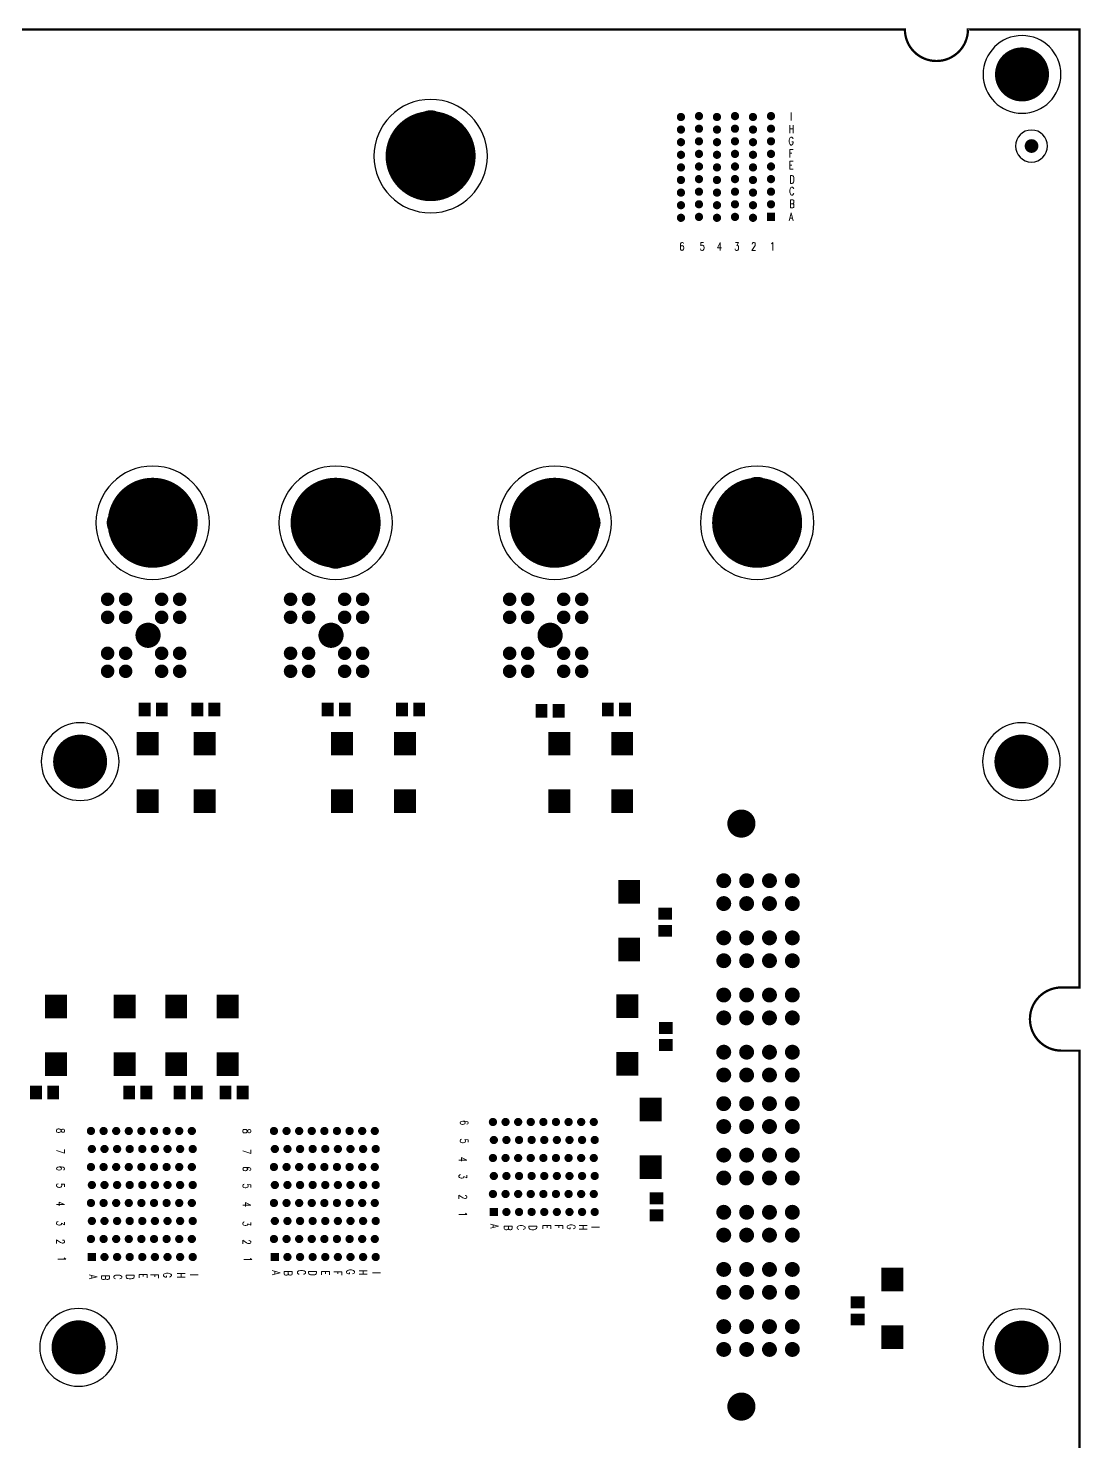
# Model space of a CAD drawing. Extents: x 0 to 432, y 0 to 280.
# Drawn here: x 315 to 431.9, y 122.5 to 279.5 of the extents above; entities that cross this region are included whole.
import ezdxf

# ---------------------------------------------------------------- set-up
doc = ezdxf.new("R2010")
doc.units = 0
doc.header["$MEASUREMENT"] = 0
doc.linetypes.add('KEEPOUT_00011000$0', pattern=[2, 1, 1])
doc.linetypes.add('KEEPOUT_00011110$0', pattern=[2, 1, 1])
doc.layers.get('0').update_dxf_attribs({"linetype": 'CONTINUOUS'})
for name, color, linetype in [('BOARD_OUTLINE_00', 3, 'CONTINUOUS'), ('DRIL_PLTE_THRU_07', 176, 'CONTINUOUS'), ('DRIL_SYMBOL', 3, 'CONTINUOUS'), ('KEEPOUT_-1', 3, 'CONTINUOUS'), ('KEEPOUT_00', 6, 'CONTINUOUS'), ('KEEPOUT_07', 6, 'CONTINUOUS'), ('PADS_INNER', 5, 'CONTINUOUS'), ('PADS_TOP', 1, 'CONTINUOUS'), ('PART_TOP_TEXT_26', 112, 'CONTINUOUS')]:
    doc.layers.add(name, color=color, linetype=linetype)
doc.styles.add('W0$127', font='simplex', dxfattribs={"width": 0.75})

# ---------------------------------------------------------------- blocks, each defined once
blk = doc.blocks.new('BOARD_1')
at = {"layer": 'BOARD_OUTLINE_00', "const_width": 0.254}
blk.add_lwpolyline([(0, 0), (431.8, 0), (431.8, 55.96999), (429.8, 55.96999, -1), (429.8, 62.96999), (431.8, 62.96999), (431.8, 165.94328), (429.79848, 165.94328, -1), (429.79848, 172.96638), (431.8, 172.96638), (431.8, 279.4), (419.4, 279.4), (419.40226, 279.39, -1), (412.4, 279.39), (412.4, 279.4), (297.399964, 279.4, -1), (290.399978, 279.4), (139.400026, 279.4, -1)], format="xyb", dxfattribs=at)
blk = doc.blocks.new('PART_BODY_TOP_1039')
at = {"layer": 'KEEPOUT_-1', "linetype": 'KEEPOUT_00011000$0'}
blk.add_lwpolyline([(-6.3, 0, 1), (6.3, 0, 1)], format="xyb", close=True, dxfattribs=at)
at = {"layer": 'KEEPOUT_07', "linetype": 'KEEPOUT_00011000$0'}
blk.add_lwpolyline([(-6.3, 0, 1), (6.3, 0, 1)], format="xyb", close=True, dxfattribs=at)
blk = doc.blocks.new('DRIL_SYMBOL_5$15')
at = {"layer": 'DRIL_SYMBOL', "const_width": 0.0508}
for points in [[(-0.254, 0), (0.254, 0)], [(0, -0.254), (0, 0.254)]]:
    blk.add_lwpolyline(points, dxfattribs=at)
blk = doc.blocks.new('DRIL_HOLE_5$15')
at = {"const_width": 2.575}
blk.add_lwpolyline([(-1.2875, 0, 1), (1.2875, 0, 1)], format="xyb", close=True, dxfattribs=at)
blk.add_blockref('DRIL_SYMBOL_5$15', (0, 0))
blk = doc.blocks.new('PAD_0')
at = {"const_width": 5}
blk.add_lwpolyline([(0, -2.5, 1), (0, 2.5, 1)], format="xyb", close=True, dxfattribs=at)
blk = doc.blocks.new('STK_TOP_6')
at = {"layer": 'DRIL_PLTE_THRU_07'}
blk.add_blockref('DRIL_HOLE_5$15', (0, 0), dxfattribs=at)
at = {"layer": 'PADS_INNER'}
blk.add_blockref('PAD_0', (0, 0), dxfattribs=at)
at = {"layer": 'PADS_TOP'}
blk.add_blockref('PAD_0', (0, 0), dxfattribs=at)
blk = doc.blocks.new('DRIL_SYMBOL_2$55')
at = {"layer": 'DRIL_SYMBOL', "const_width": 0.0508}
for points in [[(-0.254, 0), (0.254, 0)], [(0, -0.254), (0, 0.254)]]:
    blk.add_lwpolyline(points, dxfattribs=at)
blk = doc.blocks.new('DRIL_HOLE_2$55')
at = {"const_width": 1.275}
blk.add_lwpolyline([(-0.6375, 0, 1), (0.6375, 0, 1)], format="xyb", close=True, dxfattribs=at)
blk.add_blockref('DRIL_SYMBOL_2$55', (0, 0))
blk = doc.blocks.new('PAD_1')
at = {"const_width": 1.75}
blk.add_lwpolyline([(0, -0.875, 1), (0, 0.875, 1)], format="xyb", close=True, dxfattribs=at)
blk = doc.blocks.new('STK_TOP_7')
at = {"layer": 'DRIL_PLTE_THRU_07'}
blk.add_blockref('DRIL_HOLE_2$55', (0, 0), dxfattribs=at)
at = {"layer": 'PADS_INNER'}
blk.add_blockref('PAD_1', (0, 0), dxfattribs=at)
at = {"layer": 'PADS_TOP'}
blk.add_blockref('PAD_1', (0, 0), dxfattribs=at)
blk = doc.blocks.new('SYM_TOP_5')
for name, p in [('PART_BODY_TOP_1039', (0, 0)), ('STK_TOP_6', (0, 0)), ('STK_TOP_7', (3.35, 0))]:
    blk.add_blockref(name, p)
blk = doc.blocks.new('PART_TOP_1')
blk.add_blockref('SYM_TOP_5', (0, 0))
blk = doc.blocks.new('PART_TOP_4')
blk.add_blockref('SYM_TOP_5', (0, 0))
blk = doc.blocks.new('PART_TOP_10')
blk.add_blockref('SYM_TOP_5', (0, 0))
blk = doc.blocks.new('PART_TOP_20')
blk.add_blockref('SYM_TOP_5', (0, 0))
blk = doc.blocks.new('PART_TOP_23')
blk.add_blockref('SYM_TOP_5', (0, 0))
blk = doc.blocks.new('PART_BODY_TOP_1040')
at = {"layer": 'PART_TOP_TEXT_26', "style": 'W0$127', "width": 0.75}
for s, p in [('I', (7.112, 5.1562)), ('G', (6.9088, 2.4384)), ('H', (6.9342, 3.7592)), ('F', (6.9596, 1.0668)), ('E', (6.9596, -0.254)), ('D', (7.0104, -1.8288)), ('C', (6.985, -3.1242)), ('B', (7.0104, -4.5466)), ('A', (6.9596, -5.9944)), ('6', (-5.207, -9.271)), ('5', (-2.9464, -9.271)), ('4', (-1.0414, -9.271)), ('3', (0.889, -9.271)), ('2', (2.7686, -9.271)), ('1', (4.8514, -9.271))]:
    blk.add_text(s, height=0.889, dxfattribs=at).set_placement(p)
blk = doc.blocks.new('DRIL_SYMBOL_0$5')
at = {"layer": 'DRIL_SYMBOL', "const_width": 0.0508}
for points in [[(-0.254, 0), (0.254, 0)], [(0, -0.254), (0, 0.254)]]:
    blk.add_lwpolyline(points, dxfattribs=at)
blk = doc.blocks.new('DRIL_HOLE_0$5')
at = {"const_width": 0.25}
blk.add_lwpolyline([(-0.125, 0, 1), (0.125, 0, 1)], format="xyb", close=True, dxfattribs=at)
blk.add_blockref('DRIL_SYMBOL_0$5', (0, 0))
blk = doc.blocks.new('PAD_2')
at = {"const_width": 0.4572}
blk.add_lwpolyline([(0, -0.2286, 1), (0, 0.2286, 1)], format="xyb", close=True, dxfattribs=at)
blk = doc.blocks.new('STK_TOP_8')
at = {"layer": 'DRIL_PLTE_THRU_07'}
blk.add_blockref('DRIL_HOLE_0$5', (0, 0), dxfattribs=at)
at = {"layer": 'PADS_INNER'}
blk.add_blockref('PAD_2', (0, 0), dxfattribs=at)
at = {"layer": 'PADS_TOP'}
blk.add_blockref('PAD_2', (0, 0), dxfattribs=at)
blk = doc.blocks.new('PAD_4')
at = {"const_width": 0.9144}
blk.add_lwpolyline([(-0.4572, 0), (0.4572, 0)], dxfattribs=at)
blk = doc.blocks.new('STK_TOP_9')
at = {"layer": 'DRIL_PLTE_THRU_07'}
blk.add_blockref('DRIL_HOLE_0$5', (0, 0), dxfattribs=at)
at = {"layer": 'PADS_INNER'}
blk.add_blockref('PAD_2', (0, 0), dxfattribs=at)
at = {"layer": 'PADS_TOP'}
blk.add_blockref('PAD_4', (0, 0), dxfattribs=at)
blk = doc.blocks.new('SYM_TOP_6')
for name, p in [('STK_TOP_8', (-5.0292, 5.55)), ('PART_BODY_TOP_1040', (0, 0)), ('STK_TOP_8', (-3.029204, 5.65)), ('STK_TOP_8', (-1.029208, 5.55)), ('STK_TOP_8', (0.970788, 5.65)), ('STK_TOP_8', (2.970784, 5.55)), ('STK_TOP_8', (4.97078, 5.65)), ('STK_TOP_8', (-5.0292, 4.15)), ('STK_TOP_8', (-5.0292, 2.75)), ('STK_TOP_8', (-3.029204, 4.25)), ('STK_TOP_8', (-3.029204, 2.85)), ('STK_TOP_8', (-1.029208, 4.15)), ('STK_TOP_8', (-1.029208, 2.75)), ('STK_TOP_8', (0.970788, 4.25)), ('STK_TOP_8', (0.970788, 2.85)), ('STK_TOP_8', (2.970784, 4.15)), ('STK_TOP_8', (2.970784, 2.75)), ('STK_TOP_8', (4.97078, 4.25)), ('STK_TOP_8', (4.97078, 2.85)), ('STK_TOP_8', (-5.0292, 1.35)), ('STK_TOP_8', (-3.029204, 1.45)), ('STK_TOP_8', (-1.029208, 1.35)), ('STK_TOP_8', (0.970788, 1.45)), ('STK_TOP_8', (2.970784, 1.35)), ('STK_TOP_8', (4.97078, 1.45)), ('STK_TOP_8', (-5.0292, -0.05)), ('STK_TOP_8', (-3.029204, 0.05)), ('STK_TOP_8', (-1.029208, -0.05)), ('STK_TOP_8', (0.970788, 0.05)), ('STK_TOP_8', (2.970784, -0.05)), ('STK_TOP_8', (4.97078, 0.05)), ('STK_TOP_8', (-5.0292, -1.45)), ('STK_TOP_8', (-3.029204, -1.35)), ('STK_TOP_8', (-1.029208, -1.45)), ('STK_TOP_8', (0.970788, -1.35)), ('STK_TOP_8', (2.970784, -1.45)), ('STK_TOP_8', (4.97078, -1.35)), ('STK_TOP_8', (-5.0292, -2.85)), ('STK_TOP_8', (-3.029204, -2.75)), ('STK_TOP_8', (-1.029208, -2.85)), ('STK_TOP_8', (0.970788, -2.75)), ('STK_TOP_8', (2.970784, -2.85)), ('STK_TOP_8', (4.97078, -2.75)), ('STK_TOP_8', (-5.0292, -4.25)), ('STK_TOP_8', (-3.029204, -4.15)), ('STK_TOP_8', (-1.029208, -4.25)), ('STK_TOP_8', (0.970788, -4.15)), ('STK_TOP_8', (2.970784, -4.25)), ('STK_TOP_8', (4.97078, -4.15)), ('STK_TOP_8', (-5.0292, -5.65)), ('STK_TOP_8', (-3.029204, -5.55)), ('STK_TOP_8', (-1.029208, -5.65)), ('STK_TOP_8', (0.970788, -5.55)), ('STK_TOP_8', (2.970784, -5.65)), ('STK_TOP_9', (4.97078, -5.55))]:
    blk.add_blockref(name, p)
blk = doc.blocks.new('PART_TOP_37')
blk.add_blockref('SYM_TOP_6', (0, 0))
blk = doc.blocks.new('PART_BODY_TOP_1042')
at = {"layer": 'PART_TOP_TEXT_26', "style": 'W0$127', "width": 0.75}
for s, p in [('H', (6.3754, 3.9116)), ('I', (6.5532, 5.3086)), ('G', (6.35, 2.5908)), ('F', (6.4008, 1.2192)), ('E', (6.4008, -0.1016)), ('D', (6.4516, -1.6764)), ('C', (6.4262, -2.9718)), ('B', (6.4516, -4.3942)), ('A', (6.3246, -5.9182)), ('6', (-5.207, -9.2964)), ('5', (-3.175, -9.2964)), ('4', (-1.143, -9.4234)), ('3', (0.762, -9.4234)), ('2', (3.048, -9.4234)), ('1', (4.953, -9.4234))]:
    blk.add_text(s, height=0.889, dxfattribs=at).set_placement(p)
blk = doc.blocks.new('STK_TOP_11')
at = {"layer": 'DRIL_PLTE_THRU_07'}
blk.add_blockref('DRIL_HOLE_0$5', (0, 0), dxfattribs=at)
at = {"layer": 'PADS_INNER'}
blk.add_blockref('PAD_4', (0, 0), dxfattribs=at)
at = {"layer": 'PADS_TOP'}
blk.add_blockref('PAD_4', (0, 0), dxfattribs=at)
blk = doc.blocks.new('SYM_TOP_8')
for name, p in [('STK_TOP_8', (-5, 5.55)), ('PART_BODY_TOP_1042', (0, 0)), ('STK_TOP_8', (-3, 5.65)), ('STK_TOP_8', (-1, 5.55)), ('STK_TOP_8', (1, 5.65)), ('STK_TOP_8', (3, 5.55)), ('STK_TOP_8', (5, 5.65)), ('STK_TOP_8', (-5, 4.15)), ('STK_TOP_8', (-5, 2.75)), ('STK_TOP_8', (-3, 4.25)), ('STK_TOP_8', (-3, 2.85)), ('STK_TOP_8', (-1, 4.15)), ('STK_TOP_8', (-1, 2.75)), ('STK_TOP_8', (1, 4.25)), ('STK_TOP_8', (1, 2.85)), ('STK_TOP_8', (3, 4.15)), ('STK_TOP_8', (3, 2.75)), ('STK_TOP_8', (5, 4.25)), ('STK_TOP_8', (5, 2.85)), ('STK_TOP_8', (-5, 1.35)), ('STK_TOP_8', (-3, 1.45)), ('STK_TOP_8', (-1, 1.35)), ('STK_TOP_8', (1, 1.45)), ('STK_TOP_8', (3, 1.35)), ('STK_TOP_8', (5, 1.45)), ('STK_TOP_8', (-5, -0.05)), ('STK_TOP_8', (-3, 0.05)), ('STK_TOP_8', (-1, -0.05)), ('STK_TOP_8', (1, 0.05)), ('STK_TOP_8', (3, -0.05)), ('STK_TOP_8', (5, 0.05)), ('STK_TOP_8', (-5, -1.45)), ('STK_TOP_8', (-3, -1.35)), ('STK_TOP_8', (-1, -1.45)), ('STK_TOP_8', (1, -1.35)), ('STK_TOP_8', (3, -1.45)), ('STK_TOP_8', (5, -1.35)), ('STK_TOP_8', (-5, -2.85)), ('STK_TOP_8', (-3, -2.75)), ('STK_TOP_8', (-1, -2.85)), ('STK_TOP_8', (1, -2.75)), ('STK_TOP_8', (3, -2.85)), ('STK_TOP_8', (5, -2.75)), ('STK_TOP_8', (-5, -4.25)), ('STK_TOP_8', (-3, -4.15)), ('STK_TOP_8', (-1, -4.25)), ('STK_TOP_8', (1, -4.15)), ('STK_TOP_8', (3, -4.25)), ('STK_TOP_8', (5, -4.15)), ('STK_TOP_8', (-5, -5.65)), ('STK_TOP_8', (-3, -5.55)), ('STK_TOP_8', (-1, -5.65)), ('STK_TOP_8', (1, -5.55)), ('STK_TOP_8', (3, -5.65)), ('STK_TOP_11', (5, -5.55))]:
    blk.add_blockref(name, p)
blk = doc.blocks.new('PART_TOP_39')
blk.add_blockref('SYM_TOP_8', (0, 0))
blk = doc.blocks.new('PART_BODY_TOP_1041')
at = {"layer": 'PART_TOP_TEXT_26', "style": 'W0$127', "width": 0.75}
for s, p in [('I', (8.636, 5.2832)), ('G', (8.3566, 2.413)), ('H', (8.4074, 3.81)), ('F', (8.5344, 0.9906)), ('E', (8.509, -0.381)), ('D', (8.4836, -1.8034)), ('C', (8.4074, -3.048)), ('B', (8.509, -4.5212)), ('A', (8.4836, -5.842)), ('8', (-7.2644, -9.1186)), ('7', (-4.9784, -9.1186)), ('6', (-3.0734, -9.1186)), ('5', (-1.1684, -9.1186)), ('4', (0.8636, -9.1186)), ('3', (3.0226, -9.1186)), ('2', (5.0546, -9.1186)), ('1', (6.9596, -8.9916))]:
    blk.add_text(s, height=0.889, dxfattribs=at).set_placement(p)
blk = doc.blocks.new('STK_TOP_10')
at = {"layer": 'DRIL_PLTE_THRU_07'}
blk.add_blockref('DRIL_HOLE_0$5', (0, 0), dxfattribs=at)
at = {"layer": 'PADS_INNER'}
blk.add_blockref('PAD_4', (0, 0), dxfattribs=at)
at = {"layer": 'PADS_TOP'}
blk.add_blockref('PAD_4', (0, 0), dxfattribs=at)
blk = doc.blocks.new('SYM_TOP_7')
for name, p in [('STK_TOP_8', (-7, 5.55)), ('PART_BODY_TOP_1041', (0, 0)), ('STK_TOP_8', (-5, 5.65)), ('STK_TOP_8', (-3, 5.55)), ('STK_TOP_8', (-1, 5.65)), ('STK_TOP_8', (1, 5.55)), ('STK_TOP_8', (3, 5.65)), ('STK_TOP_8', (5, 5.55)), ('STK_TOP_8', (7, 5.65)), ('STK_TOP_8', (-7, 4.15)), ('STK_TOP_8', (-7, 2.75)), ('STK_TOP_8', (-5, 4.25)), ('STK_TOP_8', (-5, 2.85)), ('STK_TOP_8', (-3, 4.15)), ('STK_TOP_8', (-3, 2.75)), ('STK_TOP_8', (-1, 4.25)), ('STK_TOP_8', (-1, 2.85)), ('STK_TOP_8', (1, 4.15)), ('STK_TOP_8', (1, 2.75)), ('STK_TOP_8', (3, 4.25)), ('STK_TOP_8', (3, 2.85)), ('STK_TOP_8', (5, 4.15)), ('STK_TOP_8', (5, 2.75)), ('STK_TOP_8', (7, 4.25)), ('STK_TOP_8', (7, 2.85)), ('STK_TOP_8', (-7, 1.35)), ('STK_TOP_8', (-5, 1.45)), ('STK_TOP_8', (-3, 1.35)), ('STK_TOP_8', (-1, 1.45)), ('STK_TOP_8', (1, 1.35)), ('STK_TOP_8', (3, 1.45)), ('STK_TOP_8', (5, 1.35)), ('STK_TOP_8', (7, 1.45)), ('STK_TOP_8', (-7, -0.05)), ('STK_TOP_8', (-5, 0.05)), ('STK_TOP_8', (-3, -0.05)), ('STK_TOP_8', (-1, 0.05)), ('STK_TOP_8', (1, -0.05)), ('STK_TOP_8', (3, 0.05)), ('STK_TOP_8', (5, -0.05)), ('STK_TOP_8', (7, 0.05)), ('STK_TOP_8', (-7, -1.45)), ('STK_TOP_8', (-5, -1.35)), ('STK_TOP_8', (-3, -1.45)), ('STK_TOP_8', (-1, -1.35)), ('STK_TOP_8', (1, -1.45)), ('STK_TOP_8', (3, -1.35)), ('STK_TOP_8', (5, -1.45)), ('STK_TOP_8', (7, -1.35)), ('STK_TOP_8', (-7, -2.85)), ('STK_TOP_8', (-5, -2.75)), ('STK_TOP_8', (-3, -2.85)), ('STK_TOP_8', (-1, -2.75)), ('STK_TOP_8', (1, -2.85)), ('STK_TOP_8', (3, -2.75)), ('STK_TOP_8', (5, -2.85)), ('STK_TOP_8', (7, -2.75)), ('STK_TOP_8', (-7, -4.25)), ('STK_TOP_8', (-5, -4.15)), ('STK_TOP_8', (-3, -4.25)), ('STK_TOP_8', (-1, -4.15)), ('STK_TOP_8', (1, -4.25)), ('STK_TOP_8', (3, -4.15)), ('STK_TOP_8', (5, -4.25)), ('STK_TOP_8', (7, -4.15)), ('STK_TOP_8', (-7, -5.65)), ('STK_TOP_8', (-5, -5.55)), ('STK_TOP_8', (-3, -5.65)), ('STK_TOP_8', (-1, -5.55)), ('STK_TOP_8', (1, -5.65)), ('STK_TOP_8', (3, -5.55)), ('STK_TOP_8', (5, -5.65)), ('STK_TOP_10', (7, -5.55))]:
    blk.add_blockref(name, p)
blk = doc.blocks.new('PART_TOP_55')
blk.add_blockref('SYM_TOP_7', (0, 0))
blk = doc.blocks.new('PART_BODY_TOP_1044')
at = {"layer": 'PART_TOP_TEXT_26', "style": 'W0$127', "width": 0.75}
for s, p in [('H', (8.7122, 3.9116)), ('I', (8.8646, 5.3594)), ('G', (8.7122, 2.3876)), ('F', (8.8646, 0.9652)), ('E', (8.8138, -0.3048)), ('D', (8.9154, -1.7526)), ('C', (8.9154, -3.1242)), ('B', (8.9916, -4.4958)), ('A', (8.9408, -5.842)), ('8', (-7.3152, -9.4742)), ('7', (-5.0292, -9.4742)), ('6', (-3.1242, -9.4742)), ('5', (-1.2192, -9.4742)), ('4', (0.8128, -9.4742)), ('3', (2.9718, -9.4742)), ('2', (5.0038, -9.4742)), ('1', (6.9088, -9.3472))]:
    blk.add_text(s, height=0.889, dxfattribs=at).set_placement(p)
blk = doc.blocks.new('SYM_TOP_10')
for name, p in [('STK_TOP_8', (-7, 5.55)), ('PART_BODY_TOP_1044', (0, 0)), ('STK_TOP_8', (-5, 5.65)), ('STK_TOP_8', (-3, 5.55)), ('STK_TOP_8', (-1, 5.65)), ('STK_TOP_8', (1, 5.55)), ('STK_TOP_8', (3, 5.65)), ('STK_TOP_8', (5, 5.55)), ('STK_TOP_8', (7, 5.65)), ('STK_TOP_8', (-7, 4.15)), ('STK_TOP_8', (-7, 2.75)), ('STK_TOP_8', (-5, 4.25)), ('STK_TOP_8', (-5, 2.85)), ('STK_TOP_8', (-3, 4.15)), ('STK_TOP_8', (-3, 2.75)), ('STK_TOP_8', (-1, 4.25)), ('STK_TOP_8', (-1, 2.85)), ('STK_TOP_8', (1, 4.15)), ('STK_TOP_8', (1, 2.75)), ('STK_TOP_8', (3, 4.25)), ('STK_TOP_8', (3, 2.85)), ('STK_TOP_8', (5, 4.15)), ('STK_TOP_8', (5, 2.75)), ('STK_TOP_8', (7, 4.25)), ('STK_TOP_8', (7, 2.85)), ('STK_TOP_8', (-7, 1.35)), ('STK_TOP_8', (-5, 1.45)), ('STK_TOP_8', (-3, 1.35)), ('STK_TOP_8', (-1, 1.45)), ('STK_TOP_8', (1, 1.35)), ('STK_TOP_8', (3, 1.45)), ('STK_TOP_8', (5, 1.35)), ('STK_TOP_8', (7, 1.45)), ('STK_TOP_8', (-7, -0.05)), ('STK_TOP_8', (-5, 0.05)), ('STK_TOP_8', (-3, -0.05)), ('STK_TOP_8', (-1, 0.05)), ('STK_TOP_8', (1, -0.05)), ('STK_TOP_8', (3, 0.05)), ('STK_TOP_8', (5, -0.05)), ('STK_TOP_8', (7, 0.05)), ('STK_TOP_8', (-7, -1.45)), ('STK_TOP_8', (-5, -1.35)), ('STK_TOP_8', (-3, -1.45)), ('STK_TOP_8', (-1, -1.35)), ('STK_TOP_8', (1, -1.45)), ('STK_TOP_8', (3, -1.35)), ('STK_TOP_8', (5, -1.45)), ('STK_TOP_8', (7, -1.35)), ('STK_TOP_8', (-7, -2.85)), ('STK_TOP_8', (-5, -2.75)), ('STK_TOP_8', (-3, -2.85)), ('STK_TOP_8', (-1, -2.75)), ('STK_TOP_8', (1, -2.85)), ('STK_TOP_8', (3, -2.75)), ('STK_TOP_8', (5, -2.85)), ('STK_TOP_8', (7, -2.75)), ('STK_TOP_8', (-7, -4.25)), ('STK_TOP_8', (-5, -4.15)), ('STK_TOP_8', (-3, -4.25)), ('STK_TOP_8', (-1, -4.15)), ('STK_TOP_8', (1, -4.25)), ('STK_TOP_8', (3, -4.15)), ('STK_TOP_8', (5, -4.25)), ('STK_TOP_8', (7, -4.15)), ('STK_TOP_8', (-7, -5.65)), ('STK_TOP_8', (-5, -5.55)), ('STK_TOP_8', (-3, -5.65)), ('STK_TOP_8', (-1, -5.55)), ('STK_TOP_8', (1, -5.65)), ('STK_TOP_8', (3, -5.55)), ('STK_TOP_8', (5, -5.65)), ('STK_TOP_9', (7, -5.55))]:
    blk.add_blockref(name, p)
blk = doc.blocks.new('PART_TOP_79')
blk.add_blockref('SYM_TOP_10', (0, 0))
blk = doc.blocks.new('DRIL_SYMBOL_1$01981')
at = {"layer": 'DRIL_SYMBOL', "const_width": 0.0508}
for points in [[(-0.254, 0), (0.254, 0)], [(0, -0.254), (0, 0.254)]]:
    blk.add_lwpolyline(points, dxfattribs=at)
blk = doc.blocks.new('DRIL_HOLE_1$01981')
at = {"const_width": 0.509905}
blk.add_lwpolyline([(-0.254952, 0, 1), (0.254952, 0, 1)], format="xyb", close=True, dxfattribs=at)
blk.add_blockref('DRIL_SYMBOL_1$01981', (0, 0))
blk = doc.blocks.new('PAD_8')
at = {"const_width": 0.827405}
blk.add_lwpolyline([(0, -0.413702, 1), (0, 0.413702, 1)], format="xyb", close=True, dxfattribs=at)
blk = doc.blocks.new('STK_TOP_14')
at = {"layer": 'DRIL_PLTE_THRU_07'}
blk.add_blockref('DRIL_HOLE_1$01981', (0, 0), dxfattribs=at)
at = {"layer": 'PADS_INNER'}
blk.add_blockref('PAD_8', (0, 0), dxfattribs=at)
at = {"layer": 'PADS_TOP'}
blk.add_blockref('PAD_8', (0, 0), dxfattribs=at)
blk = doc.blocks.new('DRIL_SYMBOL_2$489962')
at = {"layer": 'DRIL_SYMBOL', "const_width": 0.0508}
for points in [[(-0.254, 0), (0.254, 0)], [(0, -0.254), (0, 0.254)]]:
    blk.add_lwpolyline(points, dxfattribs=at)
blk = doc.blocks.new('DRIL_HOLE_2$489962')
at = {"const_width": 1.24498}
blk.add_lwpolyline([(-0.62249, 0, 1), (0.62249, 0, 1)], format="xyb", close=True, dxfattribs=at)
blk.add_blockref('DRIL_SYMBOL_2$489962', (0, 0))
blk = doc.blocks.new('PAD_10')
at = {"const_width": 1.56248}
blk.add_lwpolyline([(0, -0.78124, 1), (0, 0.78124, 1)], format="xyb", close=True, dxfattribs=at)
blk = doc.blocks.new('STK_TOP_15')
at = {"layer": 'DRIL_PLTE_THRU_07'}
blk.add_blockref('DRIL_HOLE_2$489962', (0, 0), dxfattribs=at)
at = {"layer": 'PADS_INNER'}
blk.add_blockref('PAD_10', (0, 0), dxfattribs=at)
at = {"layer": 'PADS_TOP'}
blk.add_blockref('PAD_10', (0, 0), dxfattribs=at)
blk = doc.blocks.new('SYM_TOP_12')
for name, p in [('STK_TOP_14', (-58.424572, 5.660136)), ('STK_TOP_14', (-55.884572, 5.660136)), ('STK_TOP_14', (-52.074572, 5.660136)), ('STK_TOP_14', (-49.534572, 5.660136)), ('STK_TOP_14', (-45.724572, 5.660136)), ('STK_TOP_14', (-43.184572, 5.660136)), ('STK_TOP_14', (-39.374572, 5.660136)), ('STK_TOP_14', (-36.834572, 5.660136)), ('STK_TOP_14', (-33.654746, 5.660136)), ('STK_TOP_14', (-31.114746, 5.660136)), ('STK_TOP_14', (-27.939746, 5.660136)), ('STK_TOP_14', (-25.399746, 5.660136)), ('STK_TOP_14', (-21.589746, 5.660136)), ('STK_TOP_14', (-19.049746, 5.660136)), ('STK_TOP_14', (-15.239746, 5.660136)), ('STK_TOP_14', (-12.699746, 5.660136)), ('STK_TOP_14', (-8.889746, 5.660136)), ('STK_TOP_14', (-6.349746, 5.660136)), ('STK_TOP_14', (-58.424572, 3.120136)), ('STK_TOP_14', (-55.884572, 3.120136)), ('STK_TOP_14', (-52.074572, 3.120136)), ('STK_TOP_14', (-49.534572, 3.120136)), ('STK_TOP_14', (-45.724572, 3.120136)), ('STK_TOP_14', (-43.184572, 3.120136)), ('STK_TOP_14', (-39.374572, 3.120136)), ('STK_TOP_14', (-36.834572, 3.120136)), ('STK_TOP_14', (-33.654746, 3.120136)), ('STK_TOP_14', (-31.114746, 3.120136)), ('STK_TOP_14', (-27.939746, 3.120136)), ('STK_TOP_14', (-25.399746, 3.120136)), ('STK_TOP_14', (-21.589746, 3.120136)), ('STK_TOP_14', (-19.049746, 3.120136)), ('STK_TOP_14', (-15.239746, 3.120136)), ('STK_TOP_14', (-12.699746, 3.120136)), ('STK_TOP_14', (-8.889746, 3.120136)), ('STK_TOP_14', (-6.349746, 3.120136)), ('STK_TOP_15', (-64.769746, 0)), ('STK_TOP_14', (-58.424572, 0.580136)), ('STK_TOP_14', (-55.884572, 0.580136)), ('STK_TOP_14', (-52.074572, 0.580136)), ('STK_TOP_14', (-49.534572, 0.580136)), ('STK_TOP_14', (-45.724572, 0.580136)), ('STK_TOP_14', (-43.184572, 0.580136)), ('STK_TOP_14', (-39.374572, 0.580136)), ('STK_TOP_14', (-36.834572, 0.580136)), ('STK_TOP_14', (-33.654746, 0.580136)), ('STK_TOP_14', (-31.114746, 0.580136)), ('STK_TOP_14', (-27.939746, 0.580136)), ('STK_TOP_14', (-25.399746, 0.580136)), ('STK_TOP_14', (-21.589746, 0.580136)), ('STK_TOP_14', (-19.049746, 0.580136)), ('STK_TOP_14', (-15.239746, 0.580136)), ('STK_TOP_14', (-12.699746, 0.580136)), ('STK_TOP_14', (-8.889746, 0.580136)), ('STK_TOP_14', (-6.349746, 0.580136)), ('STK_TOP_15', (0, 0)), ('STK_TOP_14', (-58.424572, -1.959864)), ('STK_TOP_14', (-55.884572, -1.959864)), ('STK_TOP_14', (-52.074572, -1.959864)), ('STK_TOP_14', (-49.534572, -1.959864)), ('STK_TOP_14', (-45.724572, -1.959864)), ('STK_TOP_14', (-43.184572, -1.959864)), ('STK_TOP_14', (-39.374572, -1.959864)), ('STK_TOP_14', (-36.834572, -1.959864)), ('STK_TOP_14', (-33.654746, -1.959864)), ('STK_TOP_14', (-31.114746, -1.959864)), ('STK_TOP_14', (-27.939746, -1.959864)), ('STK_TOP_14', (-25.399746, -1.959864)), ('STK_TOP_14', (-21.589746, -1.959864)), ('STK_TOP_14', (-19.049746, -1.959864)), ('STK_TOP_14', (-15.239746, -1.959864)), ('STK_TOP_14', (-12.699746, -1.959864)), ('STK_TOP_14', (-8.889746, -1.959864)), ('STK_TOP_14', (-6.349746, -1.959864))]:
    blk.add_blockref(name, p)
blk = doc.blocks.new('PART_TOP_82')
blk.add_blockref('SYM_TOP_12', (0, 0))
blk = doc.blocks.new('DRIL_HOLE_0')
blk.add_lwpolyline([(0, 0, 1), (0, 0, 1)], format="xyb", close=True)
blk = doc.blocks.new('PAD_12')
blk.add_lwpolyline([(0, 0, 1), (0, 0, 1)], format="xyb", close=True)
blk = doc.blocks.new('PAD_13')
at = {"const_width": 1.321}
blk.add_lwpolyline([(-0.762, 0), (0.762, 0)], dxfattribs=at)
blk = doc.blocks.new('STK_TOP_21')
at = {"layer": 'DRIL_PLTE_THRU_07'}
blk.add_blockref('DRIL_HOLE_0', (0, 0), dxfattribs=at)
at = {"layer": 'PADS_INNER'}
blk.add_blockref('PAD_12', (0, 0), dxfattribs=at)
at = {"layer": 'PADS_TOP', "rotation": 90}
blk.add_blockref('PAD_13', (0, 0), dxfattribs=at)
blk = doc.blocks.new('SYM_TOP_18')
for p in [(-0.94996, 0), (0.94996, 0)]:
    blk.add_blockref('STK_TOP_21', p)
blk = doc.blocks.new('PART_TOP_92')
blk.add_blockref('SYM_TOP_18', (0, 0))
blk = doc.blocks.new('PART_TOP_93')
blk.add_blockref('SYM_TOP_18', (0, 0))
blk = doc.blocks.new('PART_TOP_95')
blk.add_blockref('SYM_TOP_18', (0, 0))
blk = doc.blocks.new('PART_TOP_96')
blk.add_blockref('SYM_TOP_18', (0, 0))
blk = doc.blocks.new('PART_TOP_121')
blk.add_blockref('SYM_TOP_18', (0, 0))
blk = doc.blocks.new('PART_TOP_123')
blk.add_blockref('SYM_TOP_18', (0, 0))
blk = doc.blocks.new('PART_TOP_125')
blk.add_blockref('SYM_TOP_18', (0, 0))
blk = doc.blocks.new('PART_TOP_126')
blk.add_blockref('SYM_TOP_18', (0, 0))
blk = doc.blocks.new('PART_TOP_128')
blk.add_blockref('SYM_TOP_18', (0, 0))
blk = doc.blocks.new('PART_TOP_130')
blk.add_blockref('SYM_TOP_18', (0, 0))
blk = doc.blocks.new('PART_TOP_165')
blk.add_blockref('SYM_TOP_18', (0, 0))
blk = doc.blocks.new('PART_TOP_166')
blk.add_blockref('SYM_TOP_18', (0, 0))
blk = doc.blocks.new('PART_TOP_167')
blk.add_blockref('SYM_TOP_18', (0, 0))
blk = doc.blocks.new('PART_TOP_168')
blk.add_blockref('SYM_TOP_18', (0, 0))
blk = doc.blocks.new('PART_BODY_TOP_1047')
at = {"layer": 'KEEPOUT_00', "linetype": 'KEEPOUT_00011000$0'}
blk.add_lwpolyline([(-4.318, 0, 1), (4.318, 0, 1)], format="xyb", close=True, dxfattribs=at)
blk = doc.blocks.new('DRIL_SYMBOL_3$5')
at = {"layer": 'DRIL_SYMBOL', "const_width": 0.0508}
for points in [[(-0.254, 0), (0.254, 0)], [(0, -0.254), (0, 0.254)]]:
    blk.add_lwpolyline(points, dxfattribs=at)
blk = doc.blocks.new('DRIL_HOLE_3$5')
at = {"const_width": 1.75}
blk.add_lwpolyline([(-0.875, 0, 1), (0.875, 0, 1)], format="xyb", close=True, dxfattribs=at)
blk.add_blockref('DRIL_SYMBOL_3$5', (0, 0))
blk = doc.blocks.new('PAD_16')
at = {"const_width": 3}
blk.add_lwpolyline([(0, -1.5, 1), (0, 1.5, 1)], format="xyb", close=True, dxfattribs=at)
blk = doc.blocks.new('STK_TOP_16')
at = {"layer": 'DRIL_PLTE_THRU_07'}
blk.add_blockref('DRIL_HOLE_3$5', (0, 0), dxfattribs=at)
at = {"layer": 'PADS_INNER'}
blk.add_blockref('PAD_16', (0, 0), dxfattribs=at)
at = {"layer": 'PADS_TOP'}
blk.add_blockref('PAD_16', (0, 0), dxfattribs=at)
blk = doc.blocks.new('SYM_TOP_13')
for name in ['PART_BODY_TOP_1047', 'STK_TOP_16']:
    blk.add_blockref(name, (0, 0))
blk = doc.blocks.new('PART_TOP_221')
blk.add_blockref('SYM_TOP_13', (0, 0))
blk = doc.blocks.new('PART_TOP_222')
blk.add_blockref('SYM_TOP_13', (0, 0))
blk = doc.blocks.new('PART_TOP_223')
blk.add_blockref('SYM_TOP_13', (0, 0))
blk = doc.blocks.new('PART_TOP_225')
blk.add_blockref('SYM_TOP_13', (0, 0))
blk = doc.blocks.new('PART_TOP_226')
blk.add_blockref('SYM_TOP_13', (0, 0))
blk = doc.blocks.new('DRIL_SYMBOL_0$85')
at = {"layer": 'DRIL_SYMBOL', "const_width": 0.0508}
for points in [[(-0.254, 0), (0.254, 0)], [(0, -0.254), (0, 0.254)]]:
    blk.add_lwpolyline(points, dxfattribs=at)
blk = doc.blocks.new('DRIL_HOLE_0$85')
at = {"const_width": 0.425}
blk.add_lwpolyline([(-0.2125, 0, 1), (0.2125, 0, 1)], format="xyb", close=True, dxfattribs=at)
blk.add_blockref('DRIL_SYMBOL_0$85', (0, 0))
blk = doc.blocks.new('PAD_17')
at = {"const_width": 0.75}
blk.add_lwpolyline([(0, -0.375, 1), (0, 0.375, 1)], format="xyb", close=True, dxfattribs=at)
blk = doc.blocks.new('STK_TOP_23')
at = {"layer": 'DRIL_PLTE_THRU_07'}
blk.add_blockref('DRIL_HOLE_0$85', (0, 0), dxfattribs=at)
at = {"layer": 'PADS_INNER'}
blk.add_blockref('PAD_17', (0, 0), dxfattribs=at)
at = {"layer": 'PADS_TOP'}
blk.add_blockref('PAD_17', (0, 0), dxfattribs=at)
blk = doc.blocks.new('DRIL_SYMBOL_2$1')
at = {"layer": 'DRIL_SYMBOL', "const_width": 0.0508}
for points in [[(-0.254, 0), (0.254, 0)], [(0, -0.254), (0, 0.254)]]:
    blk.add_lwpolyline(points, dxfattribs=at)
blk = doc.blocks.new('DRIL_HOLE_2$1')
at = {"const_width": 1.05}
blk.add_lwpolyline([(-0.525, 0, 1), (0.525, 0, 1)], format="xyb", close=True, dxfattribs=at)
blk.add_blockref('DRIL_SYMBOL_2$1', (0, 0))
blk = doc.blocks.new('PAD_19')
at = {"const_width": 1.4}
blk.add_lwpolyline([(0, -0.7, 1), (0, 0.7, 1)], format="xyb", close=True, dxfattribs=at)
blk = doc.blocks.new('STK_TOP_24')
at = {"layer": 'DRIL_PLTE_THRU_07'}
blk.add_blockref('DRIL_HOLE_2$1', (0, 0), dxfattribs=at)
at = {"layer": 'PADS_INNER'}
blk.add_blockref('PAD_19', (0, 0), dxfattribs=at)
at = {"layer": 'PADS_TOP'}
blk.add_blockref('PAD_19', (0, 0), dxfattribs=at)
blk = doc.blocks.new('SYM_TOP_20')
for name, p in [('STK_TOP_23', (-4.00101, 3.5052)), ('STK_TOP_23', (-2.001012, 3.5052)), ('STK_TOP_23', (1.99898, 3.5052)), ('STK_TOP_23', (3.998976, 3.5052)), ('STK_TOP_23', (-4.001008, 1.505204)), ('STK_TOP_23', (-2.001012, 1.505204)), ('STK_TOP_23', (1.99898, 1.505204)), ('STK_TOP_23', (3.998976, 1.505204)), ('STK_TOP_24', (0, 0)), ('STK_TOP_23', (-4.00101, -2.49479)), ('STK_TOP_23', (-2.001012, -2.494788)), ('STK_TOP_23', (1.99898, -2.49479)), ('STK_TOP_23', (3.998976, -2.494788)), ('STK_TOP_23', (-4.001008, -4.494784)), ('STK_TOP_23', (-2.001012, -4.494784)), ('STK_TOP_23', (1.99898, -4.494784)), ('STK_TOP_23', (3.998976, -4.494784))]:
    blk.add_blockref(name, p)
blk = doc.blocks.new('PART_TOP_254')
blk.add_blockref('SYM_TOP_20', (0, 0))
blk = doc.blocks.new('PART_TOP_255')
blk.add_blockref('SYM_TOP_20', (0, 0))
blk = doc.blocks.new('PART_TOP_256')
blk.add_blockref('SYM_TOP_20', (0, 0))
blk = doc.blocks.new('PAD_20')
at = {"const_width": 2.4384}
blk.add_lwpolyline([(-1.3081, 0), (1.3081, 0)], dxfattribs=at)
blk = doc.blocks.new('STK_TOP_28')
at = {"layer": 'DRIL_PLTE_THRU_07'}
blk.add_blockref('DRIL_HOLE_0', (0, 0), dxfattribs=at)
at = {"layer": 'PADS_INNER'}
blk.add_blockref('PAD_12', (0, 0), dxfattribs=at)
at = {"layer": 'PADS_TOP'}
blk.add_blockref('PAD_20', (0, 0), dxfattribs=at)
blk = doc.blocks.new('SYM_TOP_25')
for p in [(-3.2, 0), (3.2, 0)]:
    blk.add_blockref('STK_TOP_28', p)
blk = doc.blocks.new('PART_TOP_285')
blk.add_blockref('SYM_TOP_25', (0, 0))
blk = doc.blocks.new('PART_TOP_291')
blk.add_blockref('SYM_TOP_25', (0, 0))
blk = doc.blocks.new('PART_TOP_292')
blk.add_blockref('SYM_TOP_25', (0, 0))
blk = doc.blocks.new('PART_TOP_293')
blk.add_blockref('SYM_TOP_25', (0, 0))
blk = doc.blocks.new('PART_TOP_294')
blk.add_blockref('SYM_TOP_25', (0, 0))
blk = doc.blocks.new('PART_TOP_296')
blk.add_blockref('SYM_TOP_25', (0, 0))
blk = doc.blocks.new('PART_TOP_318')
blk.add_blockref('SYM_TOP_25', (0, 0))
blk = doc.blocks.new('PART_TOP_329')
blk.add_blockref('SYM_TOP_25', (0, 0))
blk = doc.blocks.new('PART_TOP_359')
blk.add_blockref('SYM_TOP_25', (0, 0))
blk = doc.blocks.new('PART_TOP_361')
blk.add_blockref('SYM_TOP_25', (0, 0))
blk = doc.blocks.new('PART_TOP_363')
blk.add_blockref('SYM_TOP_25', (0, 0))
blk = doc.blocks.new('PART_TOP_371')
blk.add_blockref('SYM_TOP_25', (0, 0))
blk = doc.blocks.new('PART_TOP_375')
blk.add_blockref('SYM_TOP_25', (0, 0))
blk = doc.blocks.new('PART_TOP_377')
blk.add_blockref('SYM_TOP_25', (0, 0))
blk = doc.blocks.new('PART_BODY_TOP_1058')
at = {"layer": 'KEEPOUT_-1', "linetype": 'KEEPOUT_00011110$0'}
blk.add_lwpolyline([(-1.778, 0, 1), (1.778, 0, 1)], format="xyb", close=True, dxfattribs=at)
blk = doc.blocks.new('PAD_21')
at = {"const_width": 0.762}
blk.add_lwpolyline([(0, -0.381, 1), (0, 0.381, 1)], format="xyb", close=True, dxfattribs=at)
blk = doc.blocks.new('STK_TOP_27')
at = {"layer": 'DRIL_PLTE_THRU_07'}
blk.add_blockref('DRIL_HOLE_0', (0, 0), dxfattribs=at)
at = {"layer": 'PADS_INNER'}
blk.add_blockref('PAD_12', (0, 0), dxfattribs=at)
at = {"layer": 'PADS_TOP'}
blk.add_blockref('PAD_21', (0, 0), dxfattribs=at)
blk = doc.blocks.new('SYM_TOP_24')
for name in ['PART_BODY_TOP_1058', 'STK_TOP_27']:
    blk.add_blockref(name, (0, 0))
blk = doc.blocks.new('PART_TOP_385')
blk.add_blockref('SYM_TOP_24', (0, 0))

msp = doc.modelspace()

# ---------------------------------------------------------------- block references
for name, p in [('BOARD_1', (0, 0)), ('PART_TOP_221', (425.40682, 274.4)), ('PART_TOP_37', (392.56, 264.12)), ('PART_TOP_385', (426.466, 266.446)), ('PART_TOP_4', (373.5, 224.59)), ('PART_TOP_128', (357.505, 203.835)), ('PART_TOP_222', (320.80454, 198.05)), ('PART_TOP_223', (425.34332, 198.05)), ('PART_TOP_165', (316.865, 161.29)), ('PART_TOP_225', (320.63182, 132.9817)), ('PART_TOP_226', (425.37126, 132.94614))]:
    msp.add_blockref(name, p)
for name, p, rotation in [('PART_TOP_1', (359.73, 265.32), 90), ('PART_TOP_23', (328.86, 224.59), 180), ('PART_TOP_10', (349.18, 224.59), 270), ('PART_TOP_20', (395.99, 224.59), 90), ('PART_TOP_254', (328.350118, 212.09), 270), ('PART_TOP_255', (348.670118, 212.09), 270), ('PART_TOP_256', (373.000016, 212.09), 270), ('PART_TOP_121', (328.93, 203.835), 180), ('PART_TOP_126', (334.772, 203.835), 180), ('PART_TOP_123', (349.25, 203.835), 180), ('PART_TOP_125', (372.999, 203.708), 180), ('PART_TOP_130', (380.365, 203.835), 180), ('PART_TOP_359', (328.295, 196.85), 270), ('PART_TOP_371', (334.645, 196.85), 270), ('PART_TOP_361', (349.885, 196.85), 270), ('PART_TOP_377', (356.87, 196.85), 270), ('PART_TOP_363', (374.015, 196.85), 270), ('PART_TOP_375', (381, 196.85), 270), ('PART_TOP_82', (394.242, 126.4), 270), ('PART_TOP_285', (381.77978, 180.38826), 270), ('PART_TOP_92', (385.76758, 180.21046), 270), ('PART_TOP_291', (318.135, 167.64), 90), ('PART_TOP_292', (325.755, 167.64), 90), ('PART_TOP_293', (331.47, 167.64), 90), ('PART_TOP_294', (337.185, 167.64), 90), ('PART_TOP_296', (381.57658, 167.68826), 270), ('PART_TOP_93', (385.84378, 167.51046), 270), ('PART_TOP_166', (327.2028, 161.29), 180), ('PART_TOP_167', (332.8162, 161.29), 180), ('PART_TOP_168', (337.8962, 161.29), 180), ('PART_TOP_318', (384.175, 156.21), 90), ('PART_TOP_79', (327.66, 150.02), 270), ('PART_TOP_55', (347.98, 150.02002), 270), ('PART_TOP_39', (372.299992, 153.020014), 270), ('PART_TOP_95', (384.81, 148.59), 270), ('PART_TOP_329', (410.98978, 137.30986), 270), ('PART_TOP_96', (407.15438, 137.03046), 270)]:
    msp.add_blockref(name, p, dxfattribs=dict(rotation=rotation))

doc.saveas('drawing.dxf')
